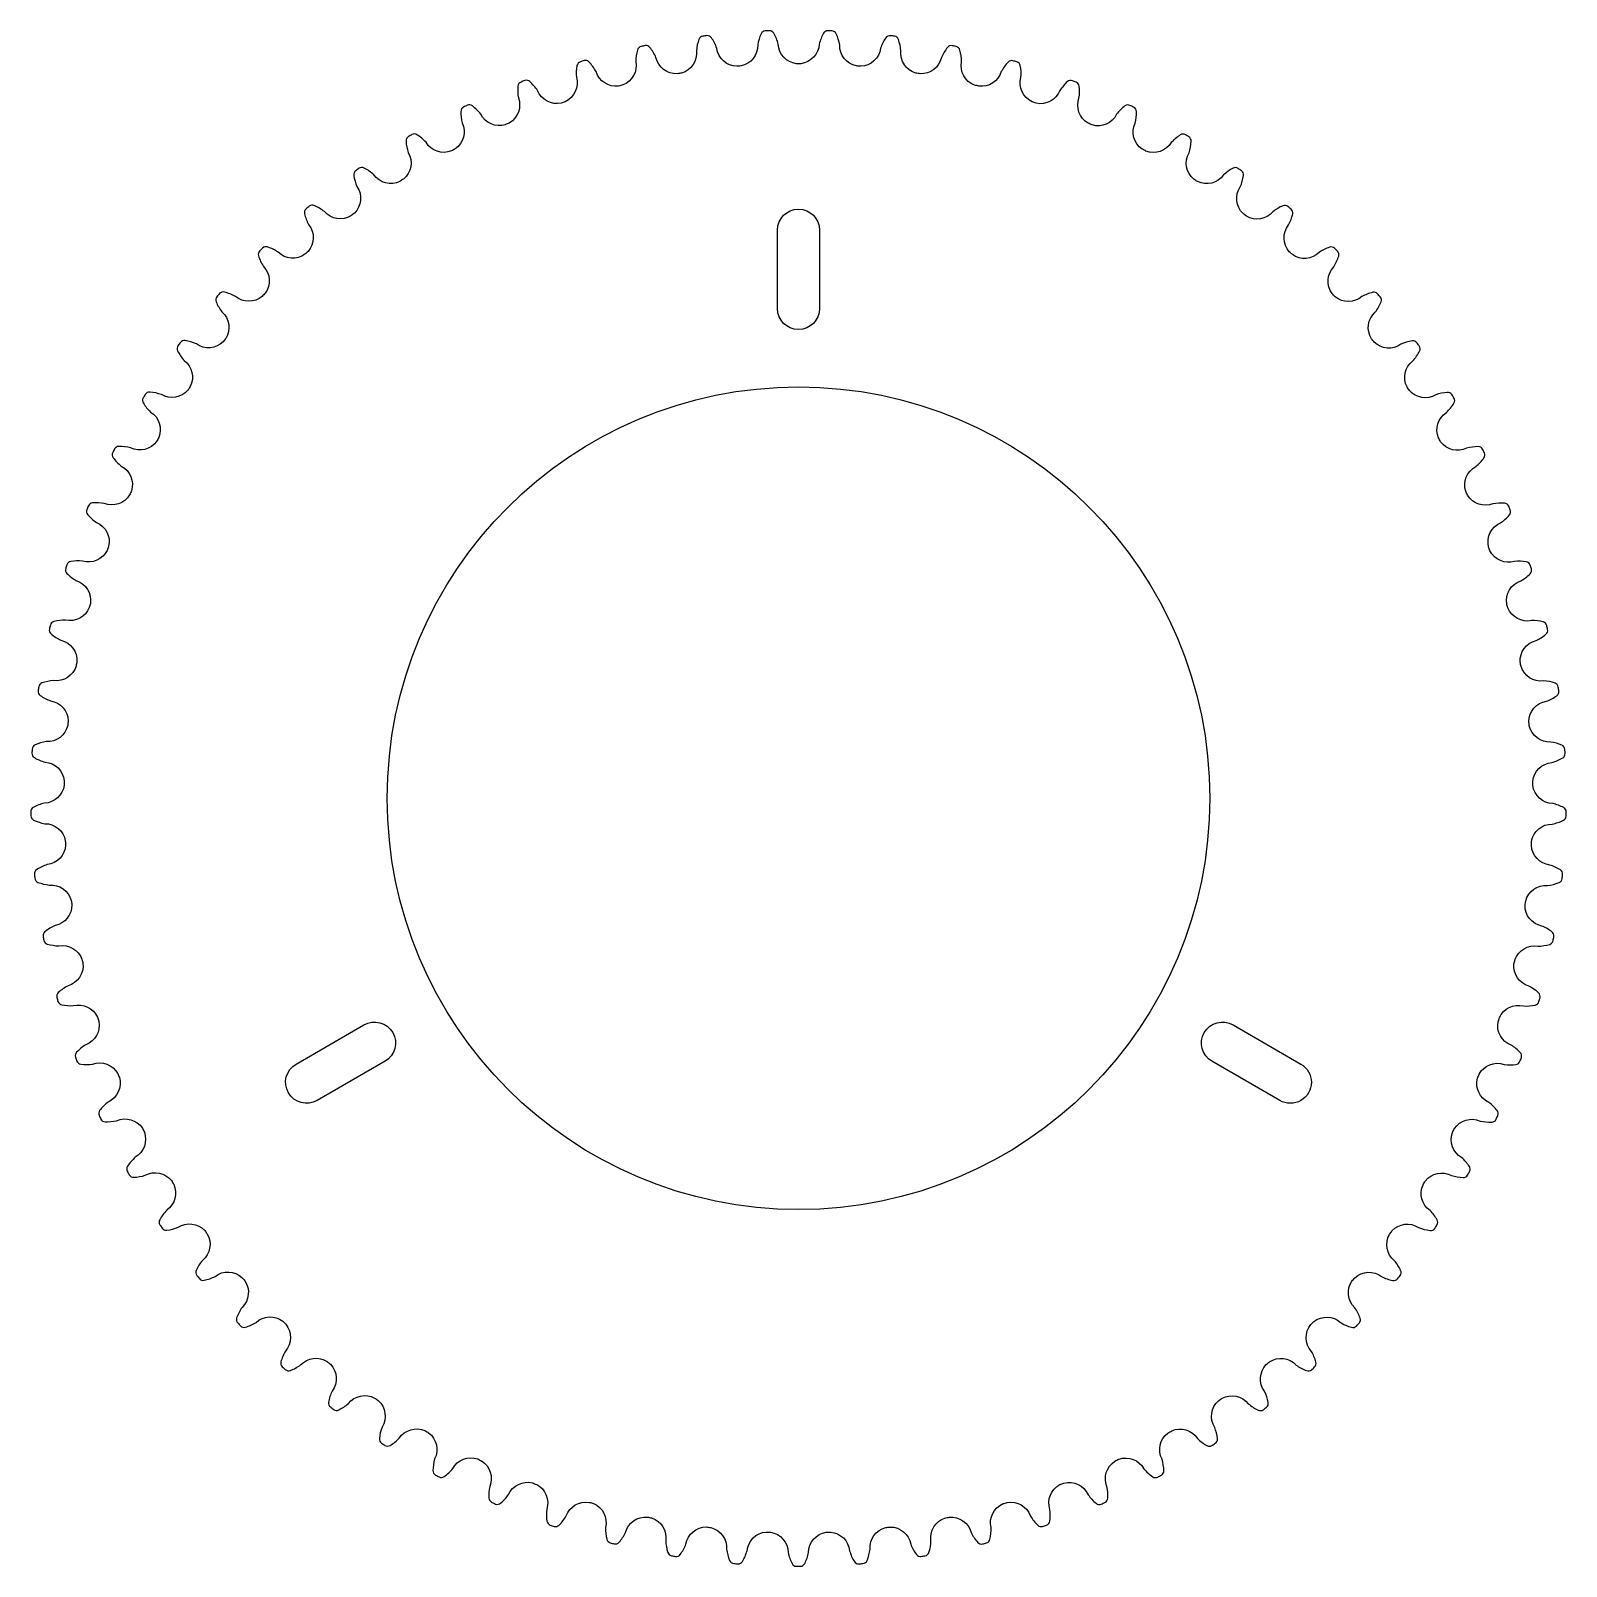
# Model space of a CAD drawing. Extents: x -157 to 157, y -157 to 157.
import ezdxf

# ---------------------------------------------------------------- set-up
doc = ezdxf.new("R2010")
doc.units = 0
doc.layers.get('0').update_dxf_attribs({"linetype": 'CONTINUOUS'})

msp = doc.modelspace()

# ---------------------------------------------------------------- linework, layer by layer
for points in [[(-6.6, -149.85, 0.001469), (-5.72, -149.89, -0.365076), (-2.13, -154.03, 0.064627), (-1.32, -156.3, 0.278055), (-0.45, -156.84, 0.007345), (0.39, -156.84, 0.279947), (1.27, -156.29, 0.063757), (2.06, -154.04, -0.365105), (5.63, -149.89, 0.001469), (6.51, -149.86, -0.365076), (10.43, -153.69, 0.064627), (11.42, -155.89, 0.278055), (12.34, -156.36, 0.007345), (13.17, -156.29, 0.279947), (14.01, -155.67, 0.063757), (14.61, -153.36, -0.365105), (17.83, -148.94, 0.001469), (18.71, -148.83, -0.365076), (22.92, -152.33, 0.064627), (24.09, -154.44, 0.278055), (25.04, -154.83, 0.007345), (25.87, -154.7, 0.279947), (26.65, -154.01, 0.063757), (27.06, -151.66, -0.365105), (29.91, -146.99, 0.001469), (30.77, -146.81, -0.365076), (35.26, -149.95, 0.064627), (36.6, -151.96, 0.278055), (37.58, -152.28, 0.007345), (38.39, -152.07, 0.279947), (39.11, -151.32, 0.063757), (39.33, -148.95, -0.365105), (41.79, -144.06, 0.001469), (42.64, -143.81, -0.365076), (47.37, -146.58, 0.064627), (48.86, -148.47, 0.278055), (49.87, -148.71, 0.007345), (50.66, -148.44, 0.279947), (51.32, -147.63, 0.063757), (51.34, -145.25, -0.365105), (53.4, -140.17, 0.001469), (54.22, -139.86, -0.365076), (59.16, -142.23, 0.064627), (60.8, -143.99, 0.278055), (61.82, -144.15, 0.007345), (62.59, -143.81, 0.279947), (63.18, -142.96, 0.063757), (63.01, -140.58, -0.365105), (64.64, -135.36, 0.001469), (65.44, -134.97, -0.365076), (70.55, -136.93, 0.064627), (72.34, -138.56, 0.278055), (73.37, -138.63, 0.007345), (74.11, -138.23, 0.279947), (74.62, -137.33, 0.063757), (74.26, -134.98, -0.365105), (75.46, -129.64, 0.001469), (76.22, -129.19, -0.365076), (81.48, -130.73, 0.064627), (83.39, -132.2, 0.278055), (84.42, -132.19, 0.007345), (85.13, -131.73, 0.279947), (85.57, -130.79, 0.063757), (85.01, -128.48, -0.365105), (85.78, -123.05, 0.001469), (86.5, -122.55, -0.365076), (91.86, -123.65, 0.064627), (93.89, -124.97, 0.278055), (94.92, -124.87, 0.007345), (95.58, -124.36, 0.279947), (95.94, -123.38, 0.063757), (95.2, -121.12, -0.365105), (95.52, -115.65, 0.001469), (96.2, -115.09, -0.365076), (101.64, -115.75, 0.064627), (103.76, -116.9, 0.278055), (104.78, -116.71, 0.007345), (105.4, -116.15, 0.279947), (105.68, -115.15, 0.063757), (104.76, -112.96, -0.365105), (104.63, -107.48, 0.001469), (105.26, -106.87, -0.365076), (110.73, -107.08, 0.064627), (112.94, -108.05, 0.278055), (113.94, -107.79, 0.007345), (114.52, -107.18, 0.279947), (114.72, -106.16, 0.063757), (113.62, -104.04, -0.365105), (113.04, -98.6, 0.001469), (113.62, -97.93, -0.365076), (119.09, -97.7, 0.064627), (121.38, -98.48, 0.278055), (122.35, -98.14, 0.007345), (122.87, -97.48, 0.279947), (122.99, -96.45, 0.063757), (121.72, -94.44, -0.365105), (120.7, -89.05, 0.001469), (121.22, -88.34, -0.365076), (126.66, -87.67, 0.064627), (129, -88.26, 0.278055), (129.94, -87.84, 0.007345), (130.41, -87.15, 0.279947), (130.44, -86.11, 0.063757), (129.01, -84.2, -0.365105), (127.56, -78.92, 0.001469), (128.02, -78.17, -0.365076), (133.38, -77.05, 0.064627), (135.76, -77.46, 0.278055), (136.67, -76.96, 0.007345), (137.08, -76.23, 0.279947), (137.02, -75.19, 0.063757), (135.45, -73.4, -0.365105), (133.57, -68.26, 0.001469), (133.97, -67.47, -0.365076), (139.22, -65.92, 0.064627), (141.63, -66.13, 0.278055), (142.49, -65.56, 0.007345), (142.83, -64.8, 0.279947), (142.7, -63.77, 0.063757), (140.98, -62.12, -0.365105), (138.69, -57.15, 0.001469), (139.02, -56.33, -0.365076), (144.13, -54.36, 0.064627), (146.54, -54.37, 0.278055), (147.36, -53.73, 0.007345), (147.64, -52.94, 0.279947), (147.42, -51.93, 0.063757), (145.57, -50.42, -0.365105), (142.88, -45.65, 0.001469), (143.15, -44.81, -0.365076), (148.08, -42.43, 0.064627), (150.49, -42.24, 0.278055), (151.24, -41.54, 0.007345), (151.46, -40.73, 0.279947), (151.16, -39.74, 0.063757), (149.2, -38.39, -0.365105), (146.13, -33.85, 0.001469), (146.33, -32.99, -0.365076), (151.05, -30.22, 0.064627), (153.43, -29.84, 0.278055), (154.13, -29.07, 0.007345), (154.28, -28.25, 0.279947), (153.9, -27.28, 0.063757), (151.83, -26.1, -0.365105), (148.4, -21.83, 0.001469), (148.53, -20.96, -0.365076), (153.01, -17.81, 0.064627), (155.35, -17.23, 0.278055), (155.98, -16.41, 0.007345), (156.07, -15.58, 0.279947), (155.61, -14.65, 0.063757), (153.45, -13.64, -0.365105), (149.69, -9.66, 0.001469), (149.74, -8.78, -0.365076), (153.95, -5.27, 0.064627), (156.24, -4.51, 0.278055), (156.8, -3.64, 0.007345), (156.82, -2.81, 0.279947), (156.29, -1.92, 0.063757), (154.05, -1.09, -0.365105), (149.98, 2.57, 0.001469), (149.96, 3.45, -0.365076), (153.87, 7.29, 0.064627), (156.09, 8.24, 0.278055), (156.58, 9.15, 0.007345), (156.53, 9.98, 0.279947), (155.92, 10.83, 0.063757), (153.63, 11.48, -0.365105), (149.27, 14.79, 0.001469), (149.18, 15.67, -0.365076), (152.76, 19.81, 0.064627), (154.9, 20.94, 0.278055), (155.31, 21.88, 0.007345), (155.19, 22.71, 0.279947), (154.52, 23.5, 0.063757), (152.18, 23.96, -0.365105), (147.57, 26.91, 0.001469), (147.41, 27.77, -0.365076), (150.64, 32.19, 0.064627), (152.67, 33.49, 0.278055), (153.01, 34.47, 0.007345), (152.82, 35.28, 0.279947), (152.09, 36.02, 0.063757), (149.72, 36.28, -0.365105), (144.88, 38.85, 0.001469), (144.65, 39.7, -0.365076), (147.51, 44.37, 0.064627), (149.44, 45.82, 0.278055), (149.69, 46.82, 0.007345), (149.44, 47.62, 0.279947), (148.65, 48.29, 0.063757), (146.27, 48.37, -0.365105), (141.23, 50.53, 0.001469), (140.94, 51.35, -0.365076), (143.41, 56.24, 0.064627), (145.2, 57.85, 0.278055), (145.38, 58.87, 0.007345), (145.06, 59.64, 0.279947), (144.22, 60.25, 0.063757), (141.84, 60.13, -0.365105), (136.65, 61.87, 0.001469), (136.28, 62.67, -0.365076), (138.34, 67.74, 0.064627), (140.01, 69.49, 0.278055), (140.1, 70.52, 0.007345), (139.72, 71.27, 0.279947), (138.83, 71.8, 0.063757), (136.47, 71.49, -0.365105), (131.15, 72.8, 0.001469), (130.72, 73.57, -0.365076), (132.36, 78.79, 0.064627), (133.88, 80.68, 0.278055), (133.88, 81.71, 0.007345), (133.44, 82.42, 0.279947), (132.51, 82.88, 0.063757), (130.18, 82.37, -0.365105), (124.78, 83.25, 0.001469), (124.29, 83.98, -0.365076), (125.5, 89.32, 0.064627), (126.85, 91.32, 0.278055), (126.78, 92.35, 0.007345), (126.28, 93.02, 0.279947), (125.32, 93.41, 0.063757), (123.04, 92.71, -0.365105), (117.58, 93.14, 0.001469), (117.03, 93.83, -0.365076), (117.8, 99.25, 0.064627), (118.99, 101.35, 0.278055), (118.83, 102.37, 0.007345), (118.28, 103.01, 0.279947), (117.29, 103.31, 0.063757), (115.07, 102.43, -0.365105), (109.59, 102.42, 0.001469), (108.99, 103.06, -0.365076), (109.32, 108.52, 0.064627), (110.33, 110.72, 0.278055), (110.09, 111.72, 0.007345), (109.49, 112.31, 0.279947), (108.47, 112.53, 0.063757), (106.34, 111.47, -0.365105), (100.88, 111.01, 0.001469), (100.23, 111.6, -0.365076), (100.11, 117.07, 0.064627), (100.94, 119.34, 0.278055), (100.61, 120.32, 0.007345), (99.97, 120.86, 0.279947), (98.94, 120.99, 0.063757), (96.9, 119.77, -0.365105), (91.5, 118.86, 0.001469), (90.8, 119.4, -0.365076), (90.23, 124.84, 0.064627), (90.88, 127.17, 0.278055), (90.47, 128.12, 0.007345), (89.79, 128.6, 0.279947), (88.75, 128.66, 0.063757), (86.81, 127.27, -0.365105), (81.51, 125.92, 0.001469), (80.76, 126.4, -0.365076), (79.76, 131.78, 0.064627), (80.21, 134.16, 0.278055), (79.73, 135.07, 0.007345), (79.01, 135.49, 0.279947), (77.97, 135.46, 0.063757), (76.15, 133.92, -0.365105), (70.97, 132.15, 0.001469), (70.19, 132.56, -0.365076), (68.75, 137.85, 0.064627), (69.01, 140.25, 0.278055), (68.45, 141.12, 0.007345), (67.7, 141.48, 0.279947), (66.67, 141.37, 0.063757), (64.98, 139.68, -0.365105), (59.96, 137.49, 0.001469), (59.15, 137.84, -0.365076), (57.29, 142.99, 0.064627), (57.35, 145.4, 0.278055), (56.72, 146.23, 0.007345), (55.94, 146.53, 0.279947), (54.92, 146.33, 0.063757), (53.38, 144.51, -0.365105), (48.56, 141.92, 0.001469), (47.72, 142.21, -0.365076), (45.44, 147.19, 0.064627), (45.3, 149.6, 0.278055), (44.62, 150.37, 0.007345), (43.81, 150.6, 0.279947), (42.81, 150.32, 0.063757), (41.42, 148.38, -0.365105), (36.83, 145.41, 0.001469), (35.97, 145.62, -0.365076), (33.29, 150.4, 0.064627), (32.96, 152.79, 0.278055), (32.21, 153.5, 0.007345), (31.39, 153.67, 0.279947), (30.42, 153.31, 0.063757), (29.19, 151.27, -0.365105), (24.85, 147.93, 0.001469), (23.98, 148.07, -0.365076), (20.92, 152.61, 0.064627), (20.4, 154.97, 0.278055), (19.59, 155.62, 0.007345), (18.76, 155.72, 0.279947), (17.82, 155.28, 0.063757), (16.77, 153.14, -0.365105), (12.71, 149.46, 0.001469), (11.83, 149.53, -0.365076), (8.41, 153.81, 0.064627), (7.7, 156.12, 0.278055), (6.84, 156.7, 0.007345), (6.01, 156.73, 0.279947), (5.11, 156.21, 0.063757), (4.23, 154, -0.365105), (0.49, 150, 0.001469), (-0.39, 150, -0.365076), (-4.15, 153.98, 0.064627), (-5.05, 156.22, 0.278055), (-5.95, 156.73, 0.007345), (-6.79, 156.7, 0.279947), (-7.64, 156.11, 0.063757), (-8.34, 153.83, -0.365105), (-11.74, 149.54, 0.001469), (-12.62, 149.47, -0.365076), (-16.69, 153.13, 0.064627), (-17.77, 155.29, 0.278055), (-18.71, 155.73, 0.007345), (-19.54, 155.62, 0.279947), (-20.34, 154.97, 0.063757), (-20.85, 152.64, -0.365105), (-23.89, 148.09, 0.001469), (-24.76, 147.94, -0.365076), (-29.11, 151.26, 0.064627), (-30.37, 153.33, 0.278055), (-31.34, 153.68, 0.007345), (-32.16, 153.51, 0.279947), (-32.91, 152.79, 0.063757), (-33.22, 150.43, -0.365105), (-35.88, 145.65, 0.001469), (-36.74, 145.43, -0.365076), (-41.35, 148.39, 0.064627), (-42.77, 150.34, 0.278055), (-43.76, 150.62, 0.007345), (-44.56, 150.38, 0.279947), (-45.25, 149.6, 0.063757), (-45.37, 147.22, -0.365105), (-47.63, 142.24, 0.001469), (-48.47, 141.95, -0.365076), (-53.3, 144.52, 0.064627), (-54.88, 146.35, 0.278055), (-55.89, 146.55, 0.007345), (-56.67, 146.25, 0.279947), (-57.3, 145.42, 0.063757), (-57.22, 143.04, -0.365105), (-59.07, 137.88, 0.001469), (-59.88, 137.53, -0.365076), (-64.91, 139.7, 0.064627), (-66.62, 141.39, 0.278055), (-67.65, 141.51, 0.007345), (-68.41, 141.14, 0.279947), (-68.96, 140.26, 0.063757), (-68.69, 137.9, -0.365105), (-70.11, 132.61, 0.001469), (-70.89, 132.19, -0.365076), (-76.08, 133.94, 0.064627), (-77.93, 135.49, 0.278055), (-78.96, 135.52, 0.007345), (-79.68, 135.1, 0.279947), (-80.16, 134.18, 0.063757), (-79.7, 131.84, -0.365105), (-80.69, 126.45, 0.001469), (-81.43, 125.97, -0.365076), (-86.74, 127.3, 0.064627), (-88.71, 128.69, 0.278055), (-89.74, 128.63, 0.007345), (-90.43, 128.15, 0.279947), (-90.83, 127.2, 0.063757), (-90.18, 124.9, -0.365105), (-90.72, 119.45, 0.001469), (-91.42, 118.92, -0.365076), (-96.83, 119.8, 0.064627), (-98.91, 121.03, 0.278055), (-99.93, 120.89, 0.007345), (-100.57, 120.36, 0.279947), (-100.9, 119.37, 0.063757), (-100.06, 117.14, -0.365105), (-100.16, 111.66, 0.001469), (-100.81, 111.07, -0.365076), (-106.27, 111.51, 0.064627), (-108.44, 112.57, 0.278055), (-109.45, 112.34, 0.007345), (-110.05, 111.76, 0.279947), (-110.29, 110.75, 0.063757), (-109.28, 108.59, -0.365105), (-108.93, 103.13, 0.001469), (-109.53, 102.48, -0.365076), (-115.01, 102.48, 0.064627), (-117.26, 103.35, 0.278055), (-118.24, 103.05, 0.007345), (-118.79, 102.42, 0.279947), (-118.95, 101.39, 0.063757), (-117.77, 99.32, -0.365105), (-116.97, 93.9, 0.001469), (-117.52, 93.21, -0.365076), (-122.98, 92.76, 0.064627), (-125.29, 93.45, 0.278055), (-126.25, 93.07, 0.007345), (-126.74, 92.39, 0.279947), (-126.82, 91.36, 0.063757), (-125.47, 89.39, -0.365105), (-124.24, 84.06, 0.001469), (-124.73, 83.33, -0.365076), (-130.13, 82.43, 0.064627), (-132.49, 82.93, 0.278055), (-133.42, 82.47, 0.007345), (-133.85, 81.75, 0.279947), (-133.84, 80.72, 0.063757), (-132.34, 78.87, -0.365105), (-130.67, 73.65, 0.001469), (-131.1, 72.88, -0.365076), (-136.42, 71.55, 0.064627), (-138.81, 71.85, 0.278055), (-139.69, 71.32, 0.007345), (-140.07, 70.57, 0.279947), (-139.98, 69.54, 0.063757), (-138.33, 67.82, -0.365105), (-136.24, 62.75, 0.001469), (-136.61, 61.95, -0.365076), (-141.79, 60.19, 0.064627), (-144.2, 60.3, 0.278055), (-145.04, 59.69, 0.007345), (-145.36, 58.92, 0.279947), (-145.18, 57.9, 0.063757), (-143.39, 56.32, -0.365105), (-140.9, 51.44, 0.001469), (-141.2, 50.61, -0.365076), (-146.23, 48.43, 0.064627), (-148.64, 48.35, 0.278055), (-149.42, 47.67, 0.007345), (-149.68, 46.88, 0.279947), (-149.41, 45.87, 0.063757), (-147.51, 44.44, -0.365105), (-144.63, 39.78, 0.001469), (-144.86, 38.93, -0.365076), (-149.69, 36.35, 0.064627), (-152.09, 36.07, 0.278055), (-152.81, 35.34, 0.007345), (-153, 34.52, 0.279947), (-152.66, 33.54, 0.063757), (-150.64, 32.27, -0.365105), (-147.39, 27.86, 0.001469), (-147.55, 27, -0.365076), (-152.15, 24.03, 0.064627), (-154.52, 23.55, 0.278055), (-155.18, 22.76, 0.007345), (-155.3, 21.93, 0.279947), (-154.88, 20.98, 0.063757), (-152.77, 19.89, -0.365105), (-149.17, 15.76, 0.001469), (-149.26, 14.88, -0.365076), (-153.61, 11.55, 0.064627), (-155.93, 10.88, 0.278055), (-156.52, 10.04, 0.007345), (-156.57, 9.2, 0.279947), (-156.08, 8.29, 0.063757), (-153.88, 7.37, -0.365105), (-149.96, 3.55, 0.001469), (-149.98, 2.67, -0.365076), (-154.04, -1.01, 0.064627), (-156.29, -1.87, 0.278055), (-156.82, -2.75, 0.007345), (-156.8, -3.59, 0.279947), (-156.23, -4.46, 0.063757), (-153.97, -5.2, -0.365105), (-149.75, -8.69, 0.001469), (-149.69, -9.57, -0.365076), (-153.44, -13.56, 0.064627), (-155.62, -14.6, 0.278055), (-156.07, -15.53, 0.007345), (-155.99, -16.36, 0.279947), (-155.35, -17.18, 0.063757), (-153.03, -17.73, -0.365105), (-148.54, -20.87, 0.001469), (-148.42, -21.74, -0.365076), (-151.83, -26.02, 0.064627), (-153.91, -27.24, 0.278055), (-154.29, -28.2, 0.007345), (-154.14, -29.02, 0.279947), (-153.43, -29.78, 0.063757), (-151.08, -30.15, -0.365105), (-146.35, -32.9, 0.001469), (-146.15, -33.76, -0.365076), (-149.2, -38.31, 0.064627), (-151.18, -39.69, 0.278055), (-151.48, -40.68, 0.007345), (-151.26, -41.49, 0.279947), (-150.49, -42.19, 0.063757), (-148.12, -42.36, -0.365105), (-143.18, -44.72, 0.001469), (-142.91, -45.56, -0.365076), (-145.58, -50.35, 0.064627), (-147.44, -51.88, 0.278055), (-147.66, -52.89, 0.007345), (-147.37, -53.68, 0.279947), (-146.56, -54.32, 0.063757), (-144.17, -54.29, -0.365105), (-139.06, -56.24, 0.001469), (-138.72, -57.06, -0.365076), (-140.99, -62.04, 0.064627), (-142.72, -63.73, 0.278055), (-142.86, -64.75, 0.007345), (-142.51, -65.51, 0.279947), (-141.64, -66.08, 0.063757), (-139.27, -65.86, -0.365105), (-134.01, -67.39, 0.001469), (-133.61, -68.18, -0.365076), (-135.47, -73.33, 0.064627), (-137.05, -75.15, 0.278055), (-137.1, -76.18, 0.007345), (-136.69, -76.91, 0.279947), (-135.78, -77.41, 0.063757), (-133.44, -77, -0.365105), (-128.07, -78.09, 0.001469), (-127.61, -78.84, -0.365076), (-129.04, -84.13, 0.064627), (-130.47, -86.07, 0.278055), (-130.44, -87.1, 0.007345), (-129.97, -87.8, 0.279947), (-129.02, -88.22, 0.063757), (-126.72, -87.62, -0.365105), (-121.28, -88.27, 0.001469), (-120.76, -88.98, -0.365076), (-121.75, -94.37, 0.064627), (-123.02, -96.42, 0.278055), (-122.9, -97.44, 0.007345), (-122.38, -98.1, 0.279947), (-121.4, -98.44, 0.063757), (-119.15, -97.65, -0.365105), (-113.68, -97.86, 0.001469), (-113.1, -98.53, -0.365076), (-113.65, -103.98, 0.064627), (-114.76, -106.12, 0.278055), (-114.55, -107.14, 0.007345), (-113.98, -107.75, 0.279947), (-112.97, -108.01, 0.063757), (-110.8, -107.04, -0.365105), (-105.33, -106.8, 0.001469), (-104.7, -107.42, -0.365076), (-104.8, -112.89, 0.064627), (-105.72, -115.12, 0.278055), (-105.44, -116.12, 0.007345), (-104.82, -116.68, 0.279947), (-103.79, -116.86, 0.063757), (-101.7, -115.72, -0.365105), (-96.27, -115.03, 0.001469), (-95.59, -115.59, -0.365076), (-95.25, -121.06, 0.064627), (-95.99, -123.36, 0.278055), (-95.62, -124.32, 0.007345), (-94.96, -124.83, 0.279947), (-93.92, -124.93, 0.063757), (-91.93, -123.62, -0.365105), (-86.57, -122.49, 0.001469), (-85.85, -123, -0.365076), (-85.07, -128.42, 0.064627), (-85.61, -130.77, 0.278055), (-85.17, -131.71, 0.007345), (-84.47, -132.16, 0.279947), (-83.43, -132.17, 0.063757), (-81.55, -130.7, -0.365105), (-76.3, -129.14, 0.001469), (-75.54, -129.59, -0.365076), (-74.32, -134.93, 0.064627), (-74.67, -137.32, 0.278055), (-74.15, -138.21, 0.007345), (-73.41, -138.6, 0.279947), (-72.38, -138.53, 0.063757), (-70.63, -136.91, -0.365105), (-65.52, -134.93, 0.001469), (-64.73, -135.32, -0.365076), (-63.07, -140.54, 0.064627), (-63.23, -142.94, 0.278055), (-62.64, -143.79, 0.007345), (-61.87, -144.13, 0.279947), (-60.85, -143.97, 0.063757), (-59.23, -142.22, -0.365105), (-54.3, -139.82, 0.001469), (-53.48, -140.14, -0.365076), (-51.41, -145.21, 0.064627), (-51.37, -147.62, 0.278055), (-50.71, -148.42, 0.007345), (-49.92, -148.69, 0.279947), (-48.91, -148.45, 0.063757), (-47.44, -146.57, -0.365105), (-42.73, -143.79, 0.001469), (-41.88, -144.03, -0.365076), (-39.4, -148.92, 0.064627), (-39.16, -151.32, 0.278055), (-38.45, -152.06, 0.007345), (-37.63, -152.26, 0.279947), (-36.65, -151.94, 0.063757), (-35.34, -149.95, -0.365105), (-30.86, -146.79, 0.001469), (-30, -146.97, -0.365076), (-27.13, -151.63, 0.064627), (-26.7, -154.01, 0.278055), (-25.92, -154.69, 0.007345), (-25.1, -154.82, 0.279947), (-24.14, -154.42, 0.063757), (-23, -152.33, -0.365105), (-18.8, -148.82, 0.001469), (-17.92, -148.93, -0.365076), (-14.68, -153.34, 0.064627), (-14.06, -155.67, 0.278055), (-13.23, -156.29, 0.007345), (-12.39, -156.35, 0.279947), (-11.47, -155.88, 0.063757), (-10.51, -153.7, -0.365105)], [(-4.3, 116, -1), (4.3, 116), (4.3, 100, -1), (-4.3, 100)], [(-98.31, -61.72, -1), (-102.61, -54.28), (-88.75, -46.28, -1), (-84.45, -53.72)], [(102.61, -54.28, -1), (98.31, -61.72), (84.45, -53.72, -1), (88.75, -46.28)]]:
    msp.add_lwpolyline(points, format="xyb", close=True)
msp.add_circle((0, 0), 84)

doc.saveas('drawing.dxf')
